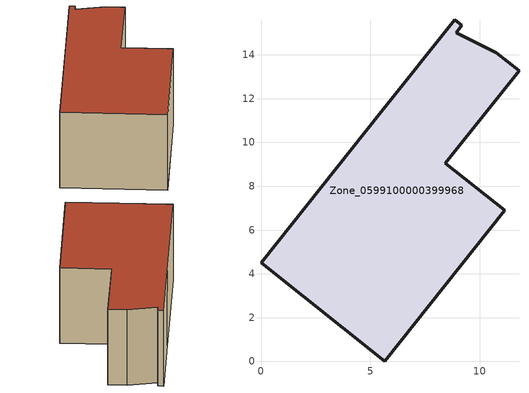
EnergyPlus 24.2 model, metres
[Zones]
Zone_0599100000399968
 floor ground (C_G): 8.92,15.02 10.76,14.09 11.79,13.27 8.41,9.05 11.13,6.89 5.65,0 0,4.49 5.48,11.39 8.86,15.61 9.18,15.36 z1
 wall outside (C_F): 5.48,11.39 0,4.49 5.65,0 11.13,6.89 8.41,9.05 11.79,13.27 10.76,14.09 8.92,15.02 9.18,15.36 8.86,15.61 5.48,11.39 z1:6.83
 roof outside (C_R): 9.18,15.36 8.86,15.61 5.48,11.39 0,4.49 5.65,0 11.13,6.89 8.41,9.05 11.79,13.27 10.76,14.09 8.92,15.02 z6.83
[BUILDING]
Pand.0599100000399968: North Axis=0; Terrain=City; Loads Convergence Tolerance Value=0.04; Temperature Convergence Tolerance Value=0.4; Solar Distribution=FullExterior; Maximum Number of Warmup Days=25; Minimum Number of Warmup Days=1
[Site:Location]
Rotterdam.The.Hague.AP_ZH_NLD Design_Conditions: Latitude=51.96; Longitude=4.45; Time Zone=1; Elevation=-4.5
[SITE:GROUNDTEMPERATURE:BUILDINGSURFACE]
18, 18, 18, 18, 18, 18, 18, 18, 18, 18, 18, 18
[MATERIAL] Thermal Absorptance=0.9; Solar Absorptance=0.7; Visible Absorptance=0.7
Name | Roughness | Thickness | Conductivity | Density | Specific Heat
G.TI.1992-2005 | MediumSmooth | 0.15 | 0.06 | 540 | 1210
F.TI.1992-2005 | Rough | 0.3 | 0.12 | 1920 | 840
R.TI.1992-2005 | MediumRough | 0.2 | 0.08 | 1500 | 1000
[CONSTRUCTION]
C_G: G.TI.1992-2005
C_F: F.TI.1992-2005
C_R: R.TI.1992-2005
[ZONE]
Zone_0599100000399968: Type=1; Multiplier=1; Ceiling Height=Autocalculate; Volume=Autocalculate; Floor Area=autocalculate; Part of Total Floor Area=Yes
[ZONEINFILTRATION:DESIGNFLOWRATE]
Infil_Zone_0599100000399968: Zone or ZoneList or Space or SpaceList=Zone_0599100000399968; Schedule=AlwaysOn; Design Flow Rate Calculation Method=Flow/Area; Flow Rate per Floor Area=0.0015; Constant Term Coefficient=1; Temperature Term Coefficient=0; Velocity Term Coefficient=0; Velocity Squared Term Coefficient=0
[HVACTEMPLATE:ZONE:IDEALLOADSAIRSYSTEM]
Zone_0599100000399968: Maximum Heating Supply Air Temperature=50; Minimum Cooling Supply Air Temperature=13; Maximum Heating Supply Air Humidity Ratio=0.0156; Minimum Cooling Supply Air Humidity Ratio=0.0077; Heating Limit=NoLimit; Cooling Limit=NoLimit; Dehumidification Control Type=ConstantSensibleHeatRatio; Cooling Sensible Heat Ratio=0.7; Dehumidification Setpoint=60; Humidification Control Type=None; Humidification Setpoint=30; Outdoor Air Method=None; Outdoor Air Flow Rate per Person=0.00944; Outdoor Air Flow Rate per Zone Floor Area=0; Outdoor Air Flow Rate per Zone=0; Demand Controlled Ventilation Type=None; Outdoor Air Economizer Type=NoEconomizer; Heat Recovery Type=None; Sensible Heat Recovery Effectiveness=0.7; Latent Heat Recovery Effectiveness=0.65
[ZONECONTROL:THERMOSTAT]
ThermostatControl_Zone_0599100000399968: Zone or ZoneList=Zone_0599100000399968; Control Type Schedule=DualSetpointControlType; Control 1=Thermostat_Zone_0599100000399968; Temperature Difference Between Cutout And Setpoint=0
[THERMOSTATSETPOINT:DUALSETPOINT]
Thermostat_Zone_0599100000399968: Heating Setpoint Temperature Schedule=HeatingSetpoint_Zone_0599100000399968; Cooling Setpoint Temperature Schedule=CoolingSetpoint_Zone_0599100000399968
[SCHEDULE:COMPACT]
HeatingSetpoint_Zone_0599100000399968: Through: 12/31, For: AllDays, Until: 24:00, 21
CoolingSetpoint_Zone_0599100000399968: Through: 12/31, For: AllDays, Until: 24:00, 24
DualSetpointControlType: Through: 12/31, For: AllDays, Until: 24:00, 4
AlwaysOn: Through: 12/31, For: AllDays, Until: 24:00, 1
